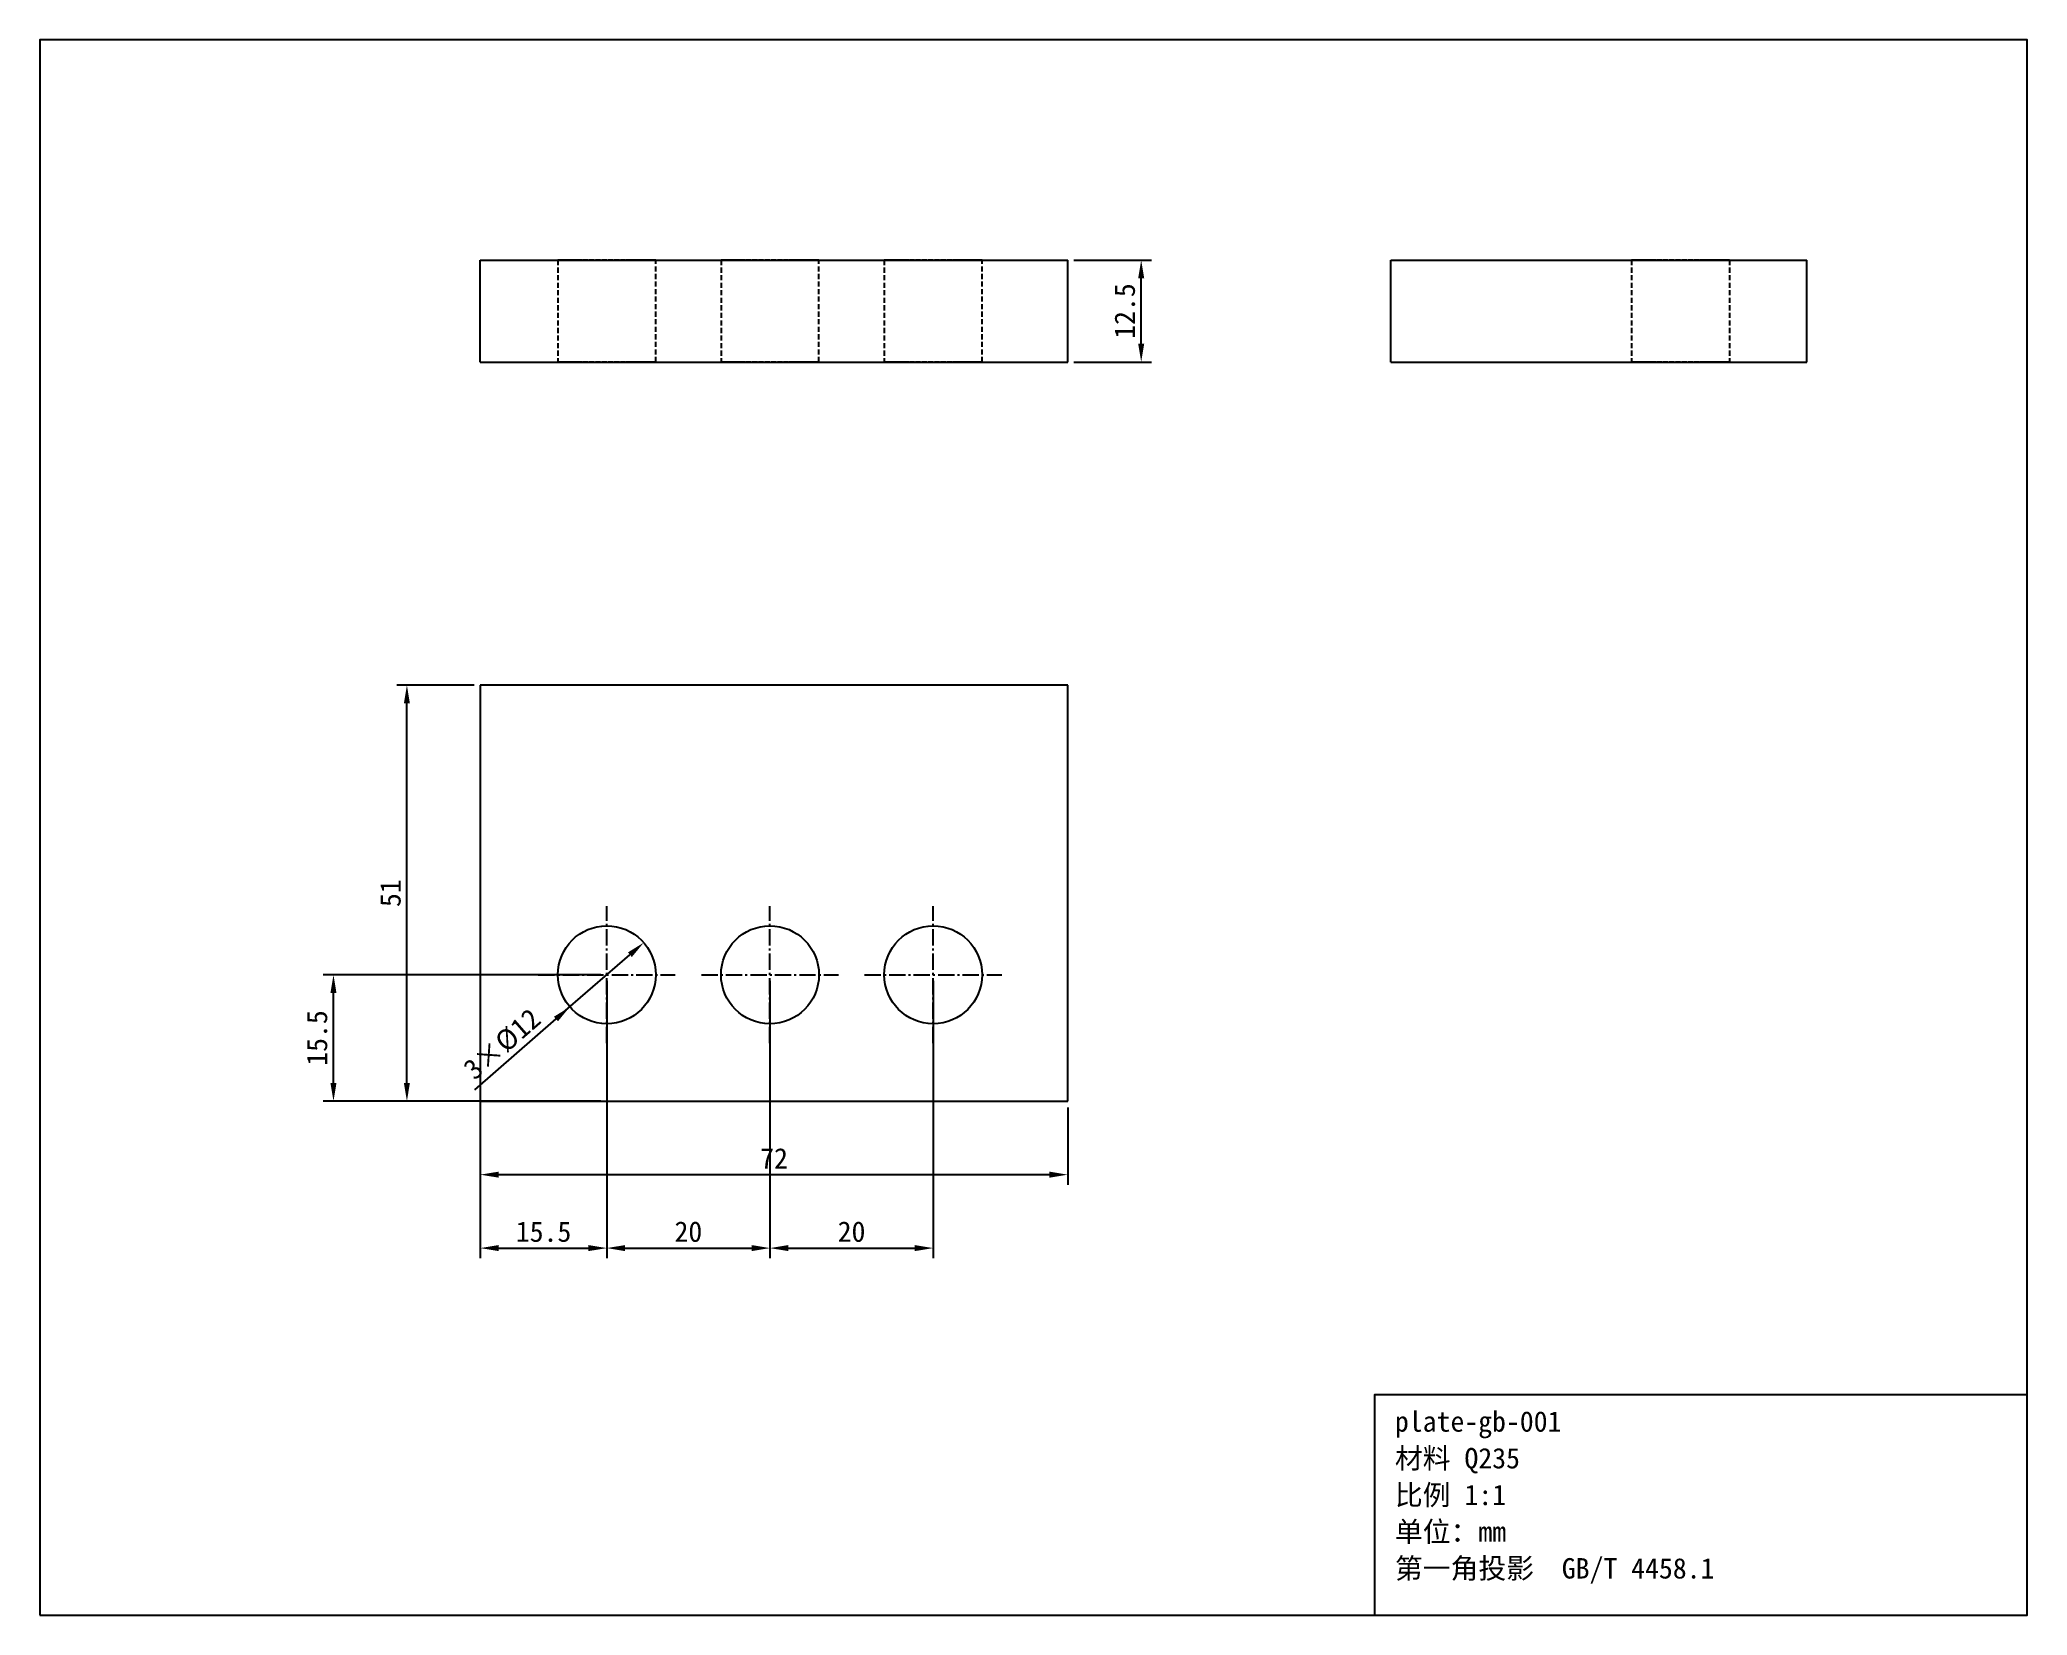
# Model space of a CAD drawing. Header units: millimetres. Extents: x -54 to 190, y -154 to 40.
import ezdxf

# ---------------------------------------------------------------- set-up
doc = ezdxf.new("R2010")
doc.units = ezdxf.units.MM
doc.linetypes.add('CENTER', pattern=[3, 2, -0.375, 0.25, -0.375])
doc.linetypes.add('DASHED', pattern=[0.925, 0.625, -0.3])
for name, color, linetype in [('中心线', 1, 'CENTER'), ('尺寸线', 3, 'CONTINUOUS'), ('文字', 7, 'CONTINUOUS'), ('虚线', 7, 'DASHED'), ('轮廓线', 7, 'CONTINUOUS')]:
    doc.layers.add(name, color=color, linetype=linetype)
doc.styles.add('CN', font='simsun.ttc')
doc.dimstyles.get("Standard").update_dxf_attribs({"dimtxt": 2.5, "dimasz": 2.25, "dimexe": 1.25, "dimexo": 0.75, "dimgap": 0.75, "dimtad": 1, "dimdsep": 46, "dimtxsty": 'CN', "dimcen": 2.5, "dimazin": 3, "dimtfac": 1, "dimtmove": 0, "dimatfit": 3})

msp = doc.modelspace()

# ---------------------------------------------------------------- linework, layer by layer
at = {"layer": '中心线'}
for p, q in [((15.5, -83.5), (15.5, -66.7)), ((35.5, -83.5), (35.5, -66.7)), ((55.5, -83.5), (55.5, -66.7)), ((7.1, -75.1), (23.9, -75.1)), ((27.1, -75.1), (43.9, -75.1)), ((47.1, -75.1), (63.9, -75.1))]:
    msp.add_line(p, q, dxfattribs=at)
at = {"layer": '虚线'}
for p, q in [((9.5, 12.5), (9.5, 0)), ((21.5, 0), (21.5, 12.5)), ((29.5, 12.5), (29.5, 0)), ((41.5, 0), (41.5, 12.5)), ((49.5, 12.5), (49.5, 0)), ((61.5, 0), (61.5, 12.5)), ((141.1, 12.5), (141.1, 0)), ((153.1, 12.5), (153.1, 0))]:
    msp.add_line(p, q, dxfattribs=at)
for points in [[(21.5, 12.5), (21.412, 12.5), (21.276, 12.5), (21.017, 12.5), (20.668, 12.5), (20.251, 12.5), (19.716, 12.5), (19.146, 12.5), (18.483, 12.5), (17.786, 12.5), (17.046, 12.5), (16.279, 12.5), (15.5, 12.5), (14.721, 12.5), (13.954, 12.5), (13.214, 12.5), (12.517, 12.5), (11.854, 12.5), (11.284, 12.5), (10.749, 12.5), (10.332, 12.5), (9.983, 12.5), (9.724, 12.5), (9.588, 12.5), (9.5, 12.5)], [(9.5, 12.5), (9.588, 12.5), (9.724, 12.5), (9.983, 12.5), (10.332, 12.5), (10.749, 12.5), (11.284, 12.5), (11.854, 12.5), (12.517, 12.5), (13.214, 12.5), (13.954, 12.5), (14.721, 12.5), (15.5, 12.5), (16.279, 12.5), (17.046, 12.5), (17.786, 12.5), (18.483, 12.5), (19.146, 12.5), (19.716, 12.5), (20.251, 12.5), (20.668, 12.5), (21.017, 12.5), (21.276, 12.5), (21.412, 12.5), (21.5, 12.5)], [(41.5, 12.5), (41.412, 12.5), (41.276, 12.5), (41.017, 12.5), (40.668, 12.5), (40.251, 12.5), (39.716, 12.5), (39.146, 12.5), (38.483, 12.5), (37.786, 12.5), (37.046, 12.5), (36.279, 12.5), (35.5, 12.5), (34.721, 12.5), (33.954, 12.5), (33.214, 12.5), (32.517, 12.5), (31.854, 12.5), (31.284, 12.5), (30.749, 12.5), (30.332, 12.5), (29.983, 12.5), (29.724, 12.5), (29.588, 12.5), (29.5, 12.5)], [(29.5, 12.5), (29.588, 12.5), (29.724, 12.5), (29.983, 12.5), (30.332, 12.5), (30.749, 12.5), (31.284, 12.5), (31.854, 12.5), (32.517, 12.5), (33.214, 12.5), (33.954, 12.5), (34.721, 12.5), (35.5, 12.5), (36.279, 12.5), (37.046, 12.5), (37.786, 12.5), (38.483, 12.5), (39.146, 12.5), (39.716, 12.5), (40.251, 12.5), (40.668, 12.5), (41.017, 12.5), (41.276, 12.5), (41.412, 12.5), (41.5, 12.5)], [(61.5, 12.5), (61.412, 12.5), (61.276, 12.5), (61.017, 12.5), (60.668, 12.5), (60.251, 12.5), (59.716, 12.5), (59.146, 12.5), (58.483, 12.5), (57.786, 12.5), (57.046, 12.5), (56.279, 12.5), (55.5, 12.5), (54.721, 12.5), (53.954, 12.5), (53.214, 12.5), (52.517, 12.5), (51.854, 12.5), (51.284, 12.5), (50.749, 12.5), (50.332, 12.5), (49.983, 12.5), (49.724, 12.5), (49.588, 12.5), (49.5, 12.5)], [(49.5, 12.5), (49.588, 12.5), (49.724, 12.5), (49.983, 12.5), (50.332, 12.5), (50.749, 12.5), (51.284, 12.5), (51.854, 12.5), (52.517, 12.5), (53.214, 12.5), (53.954, 12.5), (54.721, 12.5), (55.5, 12.5), (56.279, 12.5), (57.046, 12.5), (57.786, 12.5), (58.483, 12.5), (59.146, 12.5), (59.716, 12.5), (60.251, 12.5), (60.668, 12.5), (61.017, 12.5), (61.276, 12.5), (61.412, 12.5), (61.5, 12.5)], [(153.1, 12.5), (153.012, 12.5), (152.876, 12.5), (152.617, 12.5), (152.268, 12.5), (151.851, 12.5), (151.316, 12.5), (150.746, 12.5), (150.083, 12.5), (149.386, 12.5), (148.646, 12.5), (147.879, 12.5), (147.1, 12.5), (146.321, 12.5), (145.554, 12.5), (144.814, 12.5), (144.117, 12.5), (143.454, 12.5), (142.884, 12.5), (142.349, 12.5), (141.932, 12.5), (141.583, 12.5), (141.324, 12.5), (141.188, 12.5), (141.1, 12.5)], [(141.1, 12.5), (141.122, 12.5), (141.157, 12.5), (141.222, 12.5), (141.313, 12.5), (141.421, 12.5), (141.565, 12.5), (141.721, 12.5), (141.911, 12.5), (142.117, 12.5), (142.344, 12.5), (142.596, 12.5), (142.857, 12.5), (143.15, 12.5), (143.451, 12.5), (143.771, 12.5), (144.104, 12.5), (144.448, 12.5), (144.808, 12.5), (145.172, 12.5), (145.549, 12.5), (145.931, 12.5), (146.318, 12.5), (146.708, 12.5), (147.1, 12.5)], [(147.1, 12.5), (147.492, 12.5), (147.882, 12.5), (148.269, 12.5), (148.651, 12.5), (149.028, 12.5), (149.392, 12.5), (149.752, 12.5), (150.096, 12.5), (150.429, 12.5), (150.749, 12.5), (151.05, 12.5), (151.343, 12.5), (151.604, 12.5), (151.856, 12.5), (152.083, 12.5), (152.289, 12.5), (152.479, 12.5), (152.635, 12.5), (152.779, 12.5), (152.887, 12.5), (152.978, 12.5), (153.043, 12.5), (153.078, 12.5), (153.1, 12.5)], [(21.5, 0), (21.412, 0), (21.276, 0), (21.017, 0), (20.668, 0), (20.251, 0), (19.716, 0), (19.146, 0), (18.483, 0), (17.786, 0), (17.046, 0), (16.279, 0), (15.5, 0), (14.721, 0), (13.954, 0), (13.214, 0), (12.517, 0), (11.854, 0), (11.284, 0), (10.749, 0), (10.332, 0), (9.983, 0), (9.724, 0), (9.588, 0), (9.5, 0)], [(9.5, 0), (9.588, 0), (9.724, 0), (9.983, 0), (10.332, 0), (10.749, 0), (11.284, 0), (11.854, 0), (12.517, 0), (13.214, 0), (13.954, 0), (14.721, 0), (15.5, 0), (16.279, 0), (17.046, 0), (17.786, 0), (18.483, 0), (19.146, 0), (19.716, 0), (20.251, 0), (20.668, 0), (21.017, 0), (21.276, 0), (21.412, 0), (21.5, 0)], [(41.5, 0), (41.412, 0), (41.276, 0), (41.017, 0), (40.668, 0), (40.251, 0), (39.716, 0), (39.146, 0), (38.483, 0), (37.786, 0), (37.046, 0), (36.279, 0), (35.5, 0), (34.721, 0), (33.954, 0), (33.214, 0), (32.517, 0), (31.854, 0), (31.284, 0), (30.749, 0), (30.332, 0), (29.983, 0), (29.724, 0), (29.588, 0), (29.5, 0)], [(29.5, 0), (29.588, 0), (29.724, 0), (29.983, 0), (30.332, 0), (30.749, 0), (31.284, 0), (31.854, 0), (32.517, 0), (33.214, 0), (33.954, 0), (34.721, 0), (35.5, 0), (36.279, 0), (37.046, 0), (37.786, 0), (38.483, 0), (39.146, 0), (39.716, 0), (40.251, 0), (40.668, 0), (41.017, 0), (41.276, 0), (41.412, 0), (41.5, 0)], [(61.5, 0), (61.412, 0), (61.276, 0), (61.017, 0), (60.668, 0), (60.251, 0), (59.716, 0), (59.146, 0), (58.483, 0), (57.786, 0), (57.046, 0), (56.279, 0), (55.5, 0), (54.721, 0), (53.954, 0), (53.214, 0), (52.517, 0), (51.854, 0), (51.284, 0), (50.749, 0), (50.332, 0), (49.983, 0), (49.724, 0), (49.588, 0), (49.5, 0)], [(49.5, 0), (49.588, 0), (49.724, 0), (49.983, 0), (50.332, 0), (50.749, 0), (51.284, 0), (51.854, 0), (52.517, 0), (53.214, 0), (53.954, 0), (54.721, 0), (55.5, 0), (56.279, 0), (57.046, 0), (57.786, 0), (58.483, 0), (59.146, 0), (59.716, 0), (60.251, 0), (60.668, 0), (61.017, 0), (61.276, 0), (61.412, 0), (61.5, 0)], [(153.1, 0), (153.012, 0), (152.876, 0), (152.617, 0), (152.268, 0), (151.851, 0), (151.316, 0), (150.746, 0), (150.083, 0), (149.386, 0), (148.646, 0), (147.879, 0), (147.1, 0), (146.321, 0), (145.554, 0), (144.814, 0), (144.117, 0), (143.454, 0), (142.884, 0), (142.349, 0), (141.932, 0), (141.583, 0), (141.324, 0), (141.188, 0), (141.1, 0)], [(141.1, 0), (141.122, 0), (141.157, 0), (141.222, 0), (141.313, 0), (141.421, 0), (141.565, 0), (141.721, 0), (141.911, 0), (142.117, 0), (142.344, 0), (142.596, 0), (142.857, 0), (143.15, 0), (143.451, 0), (143.771, 0), (144.104, 0), (144.448, 0), (144.808, 0), (145.172, 0), (145.549, 0), (145.931, 0), (146.318, 0), (146.708, 0), (147.1, 0)], [(147.1, 0), (147.492, 0), (147.882, 0), (148.269, 0), (148.651, 0), (149.028, 0), (149.392, 0), (149.752, 0), (150.096, 0), (150.429, 0), (150.749, 0), (151.05, 0), (151.343, 0), (151.604, 0), (151.856, 0), (152.083, 0), (152.289, 0), (152.479, 0), (152.635, 0), (152.779, 0), (152.887, 0), (152.978, 0), (153.043, 0), (153.078, 0), (153.1, 0)]]:
    msp.add_lwpolyline(points, dxfattribs=at)
at = {"layer": '轮廓线'}
for p, q in [((0, 0), (0, 12.5)), ((0, 12.5), (72, 12.5)), ((72, 0), (72, 12.5)), ((111.6, 0), (111.6, 12.5)), ((111.6, 12.5), (162.6, 12.5)), ((162.6, 0), (162.6, 12.5)), ((0, 0), (72, 0)), ((111.6, 0), (162.6, 0)), ((0, -39.6), (0, -90.6)), ((72, -39.6), (0, -39.6)), ((72, -90.6), (72, -39.6)), ((0, -90.6), (72, -90.6))]:
    msp.add_line(p, q, dxfattribs=at)
for points in [[(-54, -153.6), (189.6, -153.6), (189.6, 39.5), (-54, 39.5)], [(109.6, -153.6), (189.6, -153.6), (189.6, -126.6), (109.6, -126.6)]]:
    msp.add_lwpolyline(points, close=True, dxfattribs=at)
for centre in [(15.5, -75.1), (35.5, -75.1), (55.5, -75.1)]:
    msp.add_circle(centre, 6, dxfattribs=at)

# ---------------------------------------------------------------- texts
at = {"layer": '文字', "style": 'CN'}
for s, p in [('plate-gb-001', (112.1, -131.1)), ('材料 Q235', (112.1, -135.6)), ('比例 1:1', (112.1, -140.1)), ('单位：mm', (112.1, -144.6)), ('第一角投影  GB/T 4458.1', (112.1, -149.1))]:
    msp.add_text(s, height=2.5, dxfattribs=at).set_placement(p)

# ---------------------------------------------------------------- dimensions: what is measured, and where the dimension line sits
at = {"layer": '尺寸线'}
for base, p1, p2 in [((81, 0), (72, 0), (72, 12.5)), ((-9, -90.6), (0, -90.6), (0, -39.6)), ((-18, -90.6), (15.5, -90.6), (15.5, -75.1))]:
    msp.add_linear_dim(base=base, p1=p1, p2=p2, angle=90, dimstyle='Standard', dxfattribs=at).render()
msp.add_diameter_dim_2p(p1=(20.028, -71.163), p2=(10.972, -79.037), text='3×<>', dimstyle='Standard', dxfattribs=at).render()
for base, p1, p2 in [((0, -108.6), (0, -75.1), (15.5, -75.1)), ((15.5, -108.6), (15.5, -75.1), (35.5, -75.1)), ((35.5, -108.6), (35.5, -75.1), (55.5, -75.1)), ((0, -99.6), (0, -90.6), (72, -90.6))]:
    msp.add_linear_dim(base=base, p1=p1, p2=p2, dimstyle='Standard', dxfattribs=at).render()

doc.saveas('drawing.dxf')
